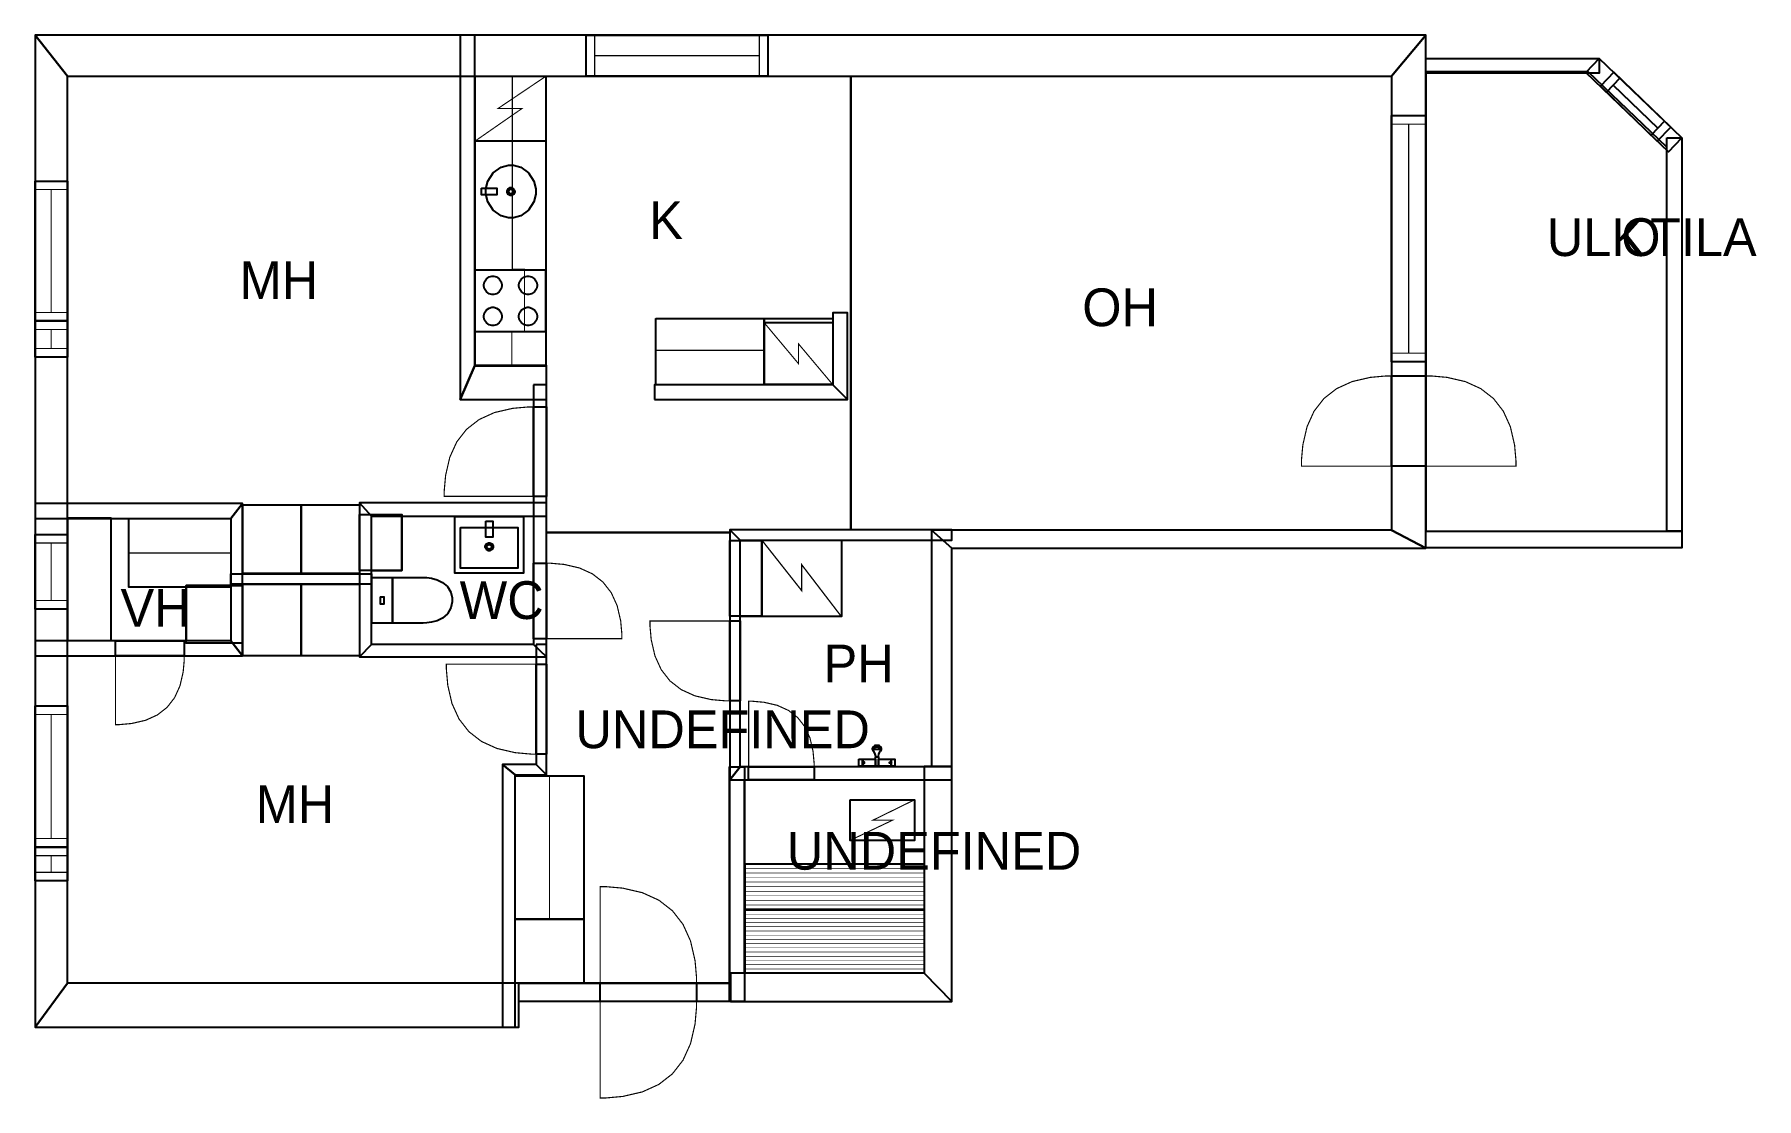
# Model space of a CAD drawing. Extents: x 4.3 to 20, y 0 to 9.7.
import ezdxf

# ---------------------------------------------------------------- set-up
doc = ezdxf.new("R2010")
doc.units = 0
doc.layers.get('0').update_dxf_attribs({"linetype": 'CONTINUOUS'})

msp = doc.modelspace()

# ---------------------------------------------------------------- linework, layer by layer
at = {"color": 0}
for points, const_width in [([(4.62625, 9.30469), (16.6853, 9.30469), (16.9978, 9.67969), (4.33106, 9.67969), (4.62625, 9.30469)], 0.00208), ([(4.62625, 1.04937), (4.62625, 9.30469), (4.33106, 9.67969), (4.33106, 0.65001), (4.62625, 1.04937)], 0.00208), ([(8.20258, 9.67969), (8.20258, 6.36128), (8.338, 6.67156), (8.338, 9.67969), (8.20258, 9.67969)], 0.00208), ([(9.34939, 9.67969), (11.006, 9.67969), (11.006, 9.30469), (9.34939, 9.30469), (9.34939, 9.67969)], 0.01042), ([(9.34939, 9.67969), (11.006, 9.67969), (11.006, 9.30469), (9.34939, 9.30469), (9.34939, 9.67969)], 0.01042), ([(16.6853, 9.30469), (16.6853, 5.17415), (16.9978, 5.00749), (16.9978, 9.67969), (16.6853, 9.30469)], 0.00208), ([(16.9978, 9.46658), (18.5774, 9.46658), (18.5774, 9.33117), (16.9978, 9.33117), (16.9978, 9.46658)], 0.00208), ([(19.3286, 8.74533), (18.5774, 9.46658), (18.4551, 9.33925), (19.2064, 8.618), (19.3286, 8.74533)], 0.00208), ([(8.33979, 6.66439), (8.67378, 6.66439), (8.67378, 6.98014), (8.78928, 6.98014), (8.78928, 7.54775), (8.67854, 7.54775), (8.67854, 9.30479), (8.33979, 9.30469), (8.338, 6.6716), (8.33979, 6.66439)], 0.01042), ([(8.33979, 9.30469), (8.33979, 6.66439), (8.98178, 6.66439), (8.98178, 9.30469), (8.33979, 9.30469)], 0.01042), ([(8.33979, 9.30474), (8.33979, 8.71511), (8.98247, 8.71511), (8.98247, 9.30474), (8.33979, 9.30474)], 0.00983), ([(16.9978, 5.16476), (19.1932, 5.16476), (19.1932, 8.6594), (18.4772, 9.34467), (16.9983, 9.34467), (16.9978, 5.16476)], 0.00208), ([(19.2275, 8.84229), (18.7089, 9.34033), (18.5867, 9.213), (19.1053, 8.71511), (19.2275, 8.84229)], 0.01042), ([(19.2275, 8.84229), (18.7089, 9.34033), (18.5867, 9.213), (19.1053, 8.71511), (19.2275, 8.84229)], 0.01042), ([(16.6853, 8.94575), (16.9978, 8.94575), (16.9978, 6.70503), (16.6853, 6.70503), (16.6853, 8.94575)], 0.01042), ([(16.6853, 8.94575), (16.9978, 8.94575), (16.9978, 6.70503), (16.6853, 6.70503), (16.6853, 8.94575)], 0.01042), ([(19.1932, 8.74533), (19.3286, 8.74533), (19.3286, 5.16476), (19.1932, 5.16476), (19.1932, 8.74533)], 0.00208), ([(8.66525, 8.49457), (8.68744, 8.49457), (8.75401, 8.47575), (8.8265, 8.42443), (8.87537, 8.34825), (8.89333, 8.27832), (8.89333, 8.25499), (8.89333, 8.23172), (8.87537, 8.16178), (8.8265, 8.08561), (8.75401, 8.03429), (8.68744, 8.0154), (8.66525, 8.0154), (8.64307, 8.0154), (8.5765, 8.03429), (8.50401, 8.08561), (8.45514, 8.16178), (8.43722, 8.23172), (8.43722, 8.25499), (8.43722, 8.27832), (8.45514, 8.34825), (8.50401, 8.42443), (8.5765, 8.47575), (8.64307, 8.49457), (8.66525, 8.49457)], 0.01042), ([(4.33106, 8.35101), (4.62625, 8.35101), (4.62625, 7.07667), (4.33106, 7.07667), (4.33106, 8.35101)], 0.01042), ([(4.33106, 8.35101), (4.62625, 8.35101), (4.62625, 7.07667), (4.33106, 7.07667), (4.33106, 8.35101)], 0.01042), ([(8.39757, 8.28624), (8.39757, 8.22374), (8.5364, 8.22374), (8.5364, 8.28624), (8.39757, 8.28624)], 0.01042), ([(8.66525, 8.29144), (8.67139, 8.29144), (8.68978, 8.28082), (8.69997, 8.26144), (8.69997, 8.25499), (8.69997, 8.24858), (8.68978, 8.22922), (8.67139, 8.21853), (8.66525, 8.21853), (8.65912, 8.21853), (8.64074, 8.22922), (8.63058, 8.24858), (8.63058, 8.25499), (8.63058, 8.26144), (8.64074, 8.28082), (8.65912, 8.29144), (8.66525, 8.29144)], 0.01042), ([(8.66525, 8.27582), (8.66872, 8.27582), (8.67925, 8.26975), (8.68511, 8.25868), (8.68511, 8.25499), (8.68511, 8.25136), (8.67925, 8.24029), (8.66872, 8.23415), (8.66525, 8.23415), (8.66174, 8.23415), (8.65126, 8.24029), (8.64546, 8.25136), (8.64546, 8.25499), (8.64546, 8.25868), (8.65126, 8.26975), (8.66174, 8.27582), (8.66525, 8.27582)], 0.01042), ([(8.33811, 7.54286), (8.33811, 6.97711), (8.98133, 6.97711), (8.98133, 7.54286), (8.33811, 7.54286)], 0.01042), ([(8.50043, 7.4846), (8.50851, 7.4846), (8.53282, 7.47808), (8.55935, 7.46018), (8.57721, 7.43371), (8.58376, 7.4094), (8.58376, 7.40126), (8.58376, 7.39318), (8.57721, 7.36888), (8.55935, 7.34233), (8.53282, 7.32449), (8.50851, 7.31793), (8.50043, 7.31793), (8.49229, 7.31793), (8.46799, 7.32449), (8.44151, 7.34233), (8.42361, 7.36888), (8.4171, 7.39318), (8.4171, 7.40126), (8.4171, 7.4094), (8.42361, 7.43371), (8.44151, 7.46018), (8.46799, 7.47808), (8.49229, 7.4846), (8.50043, 7.4846)], 0.01042), ([(8.82101, 7.4846), (8.8291, 7.4846), (8.8534, 7.47808), (8.87993, 7.46018), (8.89779, 7.43371), (8.90435, 7.4094), (8.90435, 7.40126), (8.90435, 7.39318), (8.89779, 7.36888), (8.87993, 7.34233), (8.8534, 7.32449), (8.8291, 7.31793), (8.82101, 7.31793), (8.81287, 7.31793), (8.78851, 7.32449), (8.76204, 7.34233), (8.74419, 7.36888), (8.73768, 7.39318), (8.73768, 7.40126), (8.73768, 7.4094), (8.74419, 7.43371), (8.76204, 7.46018), (8.78851, 7.47808), (8.81287, 7.4846), (8.82101, 7.4846)], 0.01042), ([(4.33106, 7.07667), (4.62625, 7.07667), (4.62625, 6.7475), (4.33106, 6.7475), (4.33106, 7.07667)], 0.01042), ([(4.33106, 7.07667), (4.62625, 7.07667), (4.62625, 6.7475), (4.33106, 6.7475), (4.33106, 7.07667)], 0.01042), ([(8.50043, 7.20144), (8.50851, 7.20144), (8.53282, 7.19493), (8.55935, 7.17703), (8.57721, 7.15056), (8.58376, 7.12625), (8.58376, 7.11811), (8.58376, 7.11003), (8.57721, 7.08567), (8.55935, 7.05919), (8.53282, 7.04135), (8.50851, 7.03478), (8.50043, 7.03478), (8.49229, 7.03478), (8.46799, 7.04135), (8.44151, 7.05919), (8.42361, 7.08567), (8.4171, 7.11003), (8.4171, 7.11811), (8.4171, 7.12625), (8.42361, 7.15056), (8.44151, 7.17703), (8.46799, 7.19493), (8.49229, 7.20144), (8.50043, 7.20144)], 0.01042), ([(8.82101, 7.20144), (8.8291, 7.20144), (8.8534, 7.19493), (8.87993, 7.17703), (8.89779, 7.15056), (8.90435, 7.12625), (8.90435, 7.11811), (8.90435, 7.11003), (8.89779, 7.08567), (8.87993, 7.05919), (8.8534, 7.04135), (8.8291, 7.03478), (8.82101, 7.03478), (8.81287, 7.03478), (8.78851, 7.04135), (8.76204, 7.05919), (8.74419, 7.08567), (8.73768, 7.11003), (8.73768, 7.11811), (8.73768, 7.12625), (8.74419, 7.15056), (8.76204, 7.17703), (8.78851, 7.19493), (8.81287, 7.20144), (8.82101, 7.20144)], 0.01042), ([(9.98589, 7.09793), (10.9714, 7.09793), (10.9714, 6.49669), (9.98589, 6.49669), (9.98589, 7.09793)], 0.01042), ([(10.9714, 7.09864), (11.5964, 7.09864), (11.5964, 6.49729), (10.9714, 6.49729), (10.9714, 7.09864)], 0.01042), ([(10.9714, 7.09864), (11.5964, 7.09864), (11.5964, 7.05854), (10.9714, 7.05854), (10.9714, 7.09864)], 0.01042), ([(11.7319, 6.36128), (11.7319, 7.1525), (11.5965, 7.1525), (11.5965, 6.49669), (11.7319, 6.36128)], 0.00208), ([(9.98497, 6.81), (10.9714, 6.81), (10.9714, 6.4975), (9.98497, 6.4975), (9.98497, 6.81)], 0.01042), ([(8.20258, 6.36128), (8.98904, 6.36128), (8.98904, 6.67156), (8.338, 6.67156), (8.20258, 6.36128)], 0.00208), ([(8.87169, 6.49669), (8.87169, 4.13135), (8.98904, 4.01856), (8.98904, 6.49669), (8.87169, 6.49669)], 0.00208), ([(9.97314, 6.36128), (11.7319, 6.36128), (11.5965, 6.49669), (9.97314, 6.49669), (9.97314, 6.36128)], 0.00208), ([(16.6853, 6.57644), (16.6371, 6.57644), (16.4928, 6.56364), (16.3261, 6.52518), (16.185, 6.46104), (16.0696, 6.37125), (15.9797, 6.25586), (15.9157, 6.11475), (15.8772, 5.94803), (15.8643, 5.80376), (15.8643, 5.75564), (16.6853, 5.75564), (16.6853, 6.57644)], 0.01042), ([(16.6853, 6.57644), (16.9978, 6.57644), (16.9978, 5.75553), (16.6853, 5.75553), (16.6853, 6.57644)], 0.01042), ([(16.6853, 6.57644), (16.9978, 6.57644), (16.9978, 5.75553), (16.6853, 5.75553), (16.6853, 6.57644)], 0.01042), ([(16.9978, 6.57644), (17.0458, 6.57644), (17.19, 6.56364), (17.3568, 6.52518), (17.4979, 6.46104), (17.6133, 6.37125), (17.7031, 6.25586), (17.7672, 6.11475), (17.8057, 5.94803), (17.8185, 5.80376), (17.8185, 5.75564), (16.9978, 5.75564), (16.9978, 6.57644)], 0.01042), ([(8.87169, 6.29428), (8.82394, 6.29428), (8.68088, 6.28157), (8.51551, 6.24343), (8.3756, 6.17979), (8.26113, 6.09076), (8.17204, 5.97629), (8.10846, 5.83637), (8.07032, 5.67101), (8.05761, 5.52794), (8.05761, 5.48019), (8.87169, 5.48019), (8.87169, 6.29428)], 0.01042), ([(8.87169, 6.29428), (8.98904, 6.29428), (8.98904, 5.48019), (8.87169, 5.48019), (8.87169, 6.29428)], 0.01042), ([(8.87169, 6.29428), (8.98904, 6.29428), (8.98904, 5.48019), (8.87169, 5.48019), (8.87169, 6.29428)], 0.01042), ([(4.33106, 5.28), (6.11524, 5.28), (6.21957, 5.41542), (4.33106, 5.41542), (4.33106, 5.28)], 0.00208), ([(6.11524, 5.28), (6.11524, 4.16439), (6.21957, 4.02897), (6.21957, 5.41542), (6.11524, 5.28)], 0.00208), ([(6.22396, 5.40246), (6.7551, 5.40246), (6.7551, 4.77746), (6.22396, 4.77746), (6.22396, 5.40246)], 0.01042), ([(6.7551, 5.40246), (7.28624, 5.40246), (7.28624, 4.77746), (6.7551, 4.77746), (6.7551, 5.40246)], 0.01042), ([(7.39447, 5.29992), (8.98904, 5.29992), (8.98904, 5.4221), (7.28624, 5.4221), (7.39447, 5.29992)], 0.00208), ([(7.39447, 4.13135), (7.39447, 5.29992), (7.28624, 5.4221), (7.28624, 4.01856), (7.39447, 4.13135)], 0.00208), ([(4.62885, 5.28526), (4.62885, 4.16444), (5.023, 4.16444), (5.023, 5.28526), (4.62885, 5.28526)], 0.01042), ([(5.18474, 5.2774), (6.11518, 5.2774), (6.11518, 4.6524), (5.18474, 4.6524), (5.18474, 5.2774)], 0.01042), ([(7.28624, 5.31565), (7.67085, 5.31565), (7.67085, 4.80447), (7.28624, 4.80447), (7.28624, 5.31565)], 0.00208), ([(8.15528, 5.29844), (8.78028, 5.29844), (8.78028, 4.78168), (8.15528, 4.78168), (8.15528, 5.29844)], 0.01042), ([(8.20736, 5.19738), (8.72819, 5.19738), (8.72819, 4.82731), (8.20736, 4.82731), (8.20736, 5.19738)], 0.01042), ([(8.43653, 5.25543), (8.49903, 5.25543), (8.49903, 5.1096), (8.43653, 5.1096), (8.43653, 5.25543)], 0.01042), ([(12.6819, 5.17518), (10.6585, 5.17518), (10.7523, 5.08143), (12.6819, 5.08143), (12.6819, 5.17518)], 0.00208), ([(10.6585, 5.17518), (10.6585, 2.9005), (10.7523, 3.01958), (10.7523, 5.08143), (10.6585, 5.17518)], 0.00208), ([(12.4966, 5.17415), (12.4966, 3.02165), (12.6819, 3.02165), (12.6819, 5.00749), (12.4966, 5.17415)], 0.00208), ([(4.33106, 5.13336), (4.62625, 5.13336), (4.62625, 4.45367), (4.33106, 4.45367), (4.33106, 5.13336)], 0.01042), ([(4.33106, 5.13336), (4.62625, 5.13336), (4.62625, 4.45367), (4.33106, 4.45367), (4.33106, 5.13336)], 0.01042), ([(8.50424, 5.02111), (8.50424, 5.01471), (8.49354, 4.99533), (8.47418, 4.98465), (8.46778, 4.98465), (8.46132, 4.98465), (8.44194, 4.99533), (8.43132, 5.01471), (8.43132, 5.02111), (8.43132, 5.02756), (8.44194, 5.04693), (8.46132, 5.05757), (8.46778, 5.05757), (8.47418, 5.05757), (8.49354, 5.04693), (8.50424, 5.02756), (8.50424, 5.02111)], 0.00833), ([(8.48861, 5.02111), (8.48861, 5.01747), (8.48247, 5.0064), (8.4714, 5.00028), (8.46778, 5.00028), (8.46408, 5.00028), (8.45301, 5.0064), (8.44694, 5.01747), (8.44694, 5.02111), (8.44694, 5.02479), (8.45301, 5.03586), (8.46408, 5.04194), (8.46778, 5.04194), (8.4714, 5.04194), (8.48247, 5.03586), (8.48861, 5.02479), (8.48861, 5.02111)], 0.00833), ([(10.6585, 5.07981), (10.9508, 5.07981), (10.9508, 4.39031), (10.6585, 4.39031), (10.6585, 5.07981)], 0.00208), ([(10.9508, 5.08149), (11.6744, 5.08149), (11.6744, 4.38829), (10.9508, 4.38829), (10.9508, 5.08149)], 0.01206), ([(16.6853, 5.17415), (12.4966, 5.17415), (12.6819, 5.00749), (16.9978, 5.00749), (16.6853, 5.17415)], 0.00208), ([(16.9978, 5.16476), (19.3286, 5.16476), (19.3286, 5.01281), (16.9978, 5.01281), (16.9978, 5.16476)], 0.00208), ([(8.87169, 4.87147), (8.98904, 4.87147), (8.98904, 4.18479), (8.87169, 4.18479), (8.87169, 4.87147)], 0.01042), ([(8.87169, 4.87147), (8.98904, 4.87147), (8.98904, 4.18479), (8.87169, 4.18479), (8.87169, 4.87147)], 0.01042), ([(8.98904, 4.87147), (9.02924, 4.87147), (9.14996, 4.86079), (9.28944, 4.82856), (9.40744, 4.77496), (9.50401, 4.69982), (9.57915, 4.60325), (9.63276, 4.48525), (9.66499, 4.34576), (9.67572, 4.22504), (9.67572, 4.18479), (8.98904, 4.18479), (8.98904, 4.87147)], 0.01042), ([(6.11524, 4.77582), (7.39447, 4.77582), (7.39447, 4.68207), (6.11524, 4.68207), (6.11524, 4.77582)], 0.00208), ([(7.39974, 4.74192), (7.39974, 4.32536), (7.58703, 4.32536), (7.58703, 4.74192), (7.39974, 4.74192)], 0.01042), ([(7.85531, 4.74192), (7.85531, 4.74192), (7.86703, 4.74203), (7.898, 4.7404), (7.94185, 4.73426), (7.99208, 4.72086), (8.04232, 4.69732), (8.08615, 4.66086), (8.11714, 4.60867), (8.1289, 4.55561), (8.1289, 4.53792), (8.1289, 4.51964), (8.11714, 4.46479), (8.08615, 4.41075), (8.04232, 4.37294), (7.99208, 4.34847), (7.94185, 4.33447), (7.898, 4.32807), (7.86703, 4.32633), (7.85531, 4.32639), (7.85531, 4.32639), (7.58703, 4.32536), (7.58703, 4.74192), (7.85531, 4.74192)], 0.01042), ([(5.70665, 4.66917), (6.21957, 4.66917), (6.21957, 4.14378), (5.70665, 4.14378), (5.70665, 4.66917)], 0.00208), ([(6.22396, 4.68207), (6.7551, 4.68207), (6.7551, 4.03022), (6.22396, 4.03022), (6.22396, 4.68207)], 0.01042), ([(6.7551, 4.68207), (7.28624, 4.68207), (7.28624, 4.03022), (6.7551, 4.03022), (6.7551, 4.68207)], 0.01042), ([(7.4776, 4.56679), (7.4776, 4.50054), (7.50917, 4.50054), (7.50917, 4.56679), (7.4776, 4.56679)], 0.01042), ([(10.6585, 3.61925), (10.6159, 3.61925), (10.4881, 3.63064), (10.3404, 3.66471), (10.2154, 3.72151), (10.1132, 3.80106), (10.0337, 3.90332), (9.97689, 4.02826), (9.94282, 4.176), (9.93147, 4.30376), (9.93147, 4.34636), (10.6585, 4.34636), (10.6585, 3.61925)], 0.01042), ([(10.6585, 4.34636), (10.7523, 4.34636), (10.7523, 3.61925), (10.6585, 3.61925), (10.6585, 4.34636)], 0.01042), ([(10.6585, 4.34636), (10.7523, 4.34636), (10.7523, 3.61925), (10.6585, 3.61925), (10.6585, 4.34636)], 0.01042), ([(6.11524, 4.16439), (4.33106, 4.16439), (4.33106, 4.02897), (6.21957, 4.02897), (6.11524, 4.16439)], 0.00208), ([(5.06407, 4.16439), (5.69021, 4.16439), (5.69021, 4.02897), (5.06407, 4.02897), (5.06407, 4.16439)], 0.01042), ([(5.06407, 4.16439), (5.69021, 4.16439), (5.69021, 4.02897), (5.06407, 4.02897), (5.06407, 4.16439)], 0.01042), ([(8.87169, 4.13135), (7.39447, 4.13135), (7.28624, 4.01856), (8.98904, 4.01856), (8.87169, 4.13135)], 0.00208), ([(8.8954, 4.13135), (8.8954, 3.03863), (8.98915, 2.94488), (8.98915, 4.13135), (8.8954, 4.13135)], 0.00208), ([(5.69021, 4.02897), (5.69021, 3.99229), (5.68039, 3.88226), (5.65104, 3.75504), (5.60215, 3.64746), (5.53364, 3.5594), (5.44558, 3.49089), (5.338, 3.442), (5.21078, 3.41265), (5.10075, 3.40283), (5.06407, 3.40283), (5.06407, 4.02897), (5.69021, 4.02897)], 0.01042), ([(8.8954, 3.1345), (8.84744, 3.1345), (8.70367, 3.14729), (8.53749, 3.18565), (8.39692, 3.24957), (8.2819, 3.33903), (8.19243, 3.45404), (8.12853, 3.59462), (8.09017, 3.76079), (8.07742, 3.90457), (8.07742, 3.95247), (8.8954, 3.95247), (8.8954, 3.1345)], 0.01042), ([(8.8954, 3.95247), (8.98915, 3.95247), (8.98915, 3.1345), (8.8954, 3.1345), (8.8954, 3.95247)], 0.01042), ([(8.8954, 3.95247), (8.98915, 3.95247), (8.98915, 3.1345), (8.8954, 3.1345), (8.8954, 3.95247)], 0.01042), ([(11.4262, 3.01958), (11.4262, 3.05453), (11.4168, 3.15929), (11.3889, 3.28028), (11.3423, 3.38271), (11.2772, 3.46647), (11.1934, 3.53162), (11.091, 3.57818), (10.9699, 3.60612), (10.8652, 3.6154), (10.8303, 3.6154), (10.8303, 3.01958), (11.4262, 3.01958)], 0.01042), ([(4.33106, 3.57226), (4.62625, 3.57226), (4.62625, 2.28728), (4.33106, 2.28728), (4.33106, 3.57226)], 0.01042), ([(4.33106, 3.57226), (4.62625, 3.57226), (4.62625, 2.28728), (4.33106, 2.28728), (4.33106, 3.57226)], 0.01042), ([(8.8954, 3.03863), (8.58718, 3.03863), (8.70383, 2.94488), (8.98915, 2.94488), (8.8954, 3.03863)], 0.00208), ([(8.58718, 3.03863), (8.58718, 0.65001), (8.70383, 0.65001), (8.70383, 2.94488), (8.58718, 3.03863)], 0.00208), ([(10.6569, 3.01958), (10.7935, 3.01958), (10.7935, 0.8827), (10.6569, 0.8827), (10.6569, 3.01958)], 0.00208), ([(10.6585, 2.9005), (12.6819, 2.9005), (12.6819, 3.01958), (10.7523, 3.01958), (10.6585, 2.9005)], 0.00208), ([(10.8303, 3.01958), (11.4262, 3.01958), (11.4262, 2.9005), (10.8303, 2.9005), (10.8303, 3.01958)], 0.01042), ([(10.8303, 3.01958), (11.4262, 3.01958), (11.4262, 2.9005), (10.8303, 2.9005), (10.8303, 3.01958)], 0.01042), ([(11.8336, 3.08838), (11.869, 3.08838), (11.869, 3.02485), (11.8336, 3.02485), (11.8336, 3.08838)], 0.01042), ([(11.869, 3.05713), (11.8722, 3.05593), (11.8818, 3.05208), (11.8846, 3.05089), (11.8846, 3.05089), (11.8846, 3.05236), (11.8846, 3.05664), (11.8846, 3.06093), (11.8846, 3.06233), (11.8846, 3.06233), (11.8822, 3.06168), (11.8722, 3.05832), (11.869, 3.05713)], 0.01042), ([(11.8679, 3.08838), (11.9846, 3.08838), (11.9846, 3.02485), (11.8679, 3.02485), (11.8679, 3.08838)], 0.01042), ([(12.0127, 3.02485), (11.9846, 3.02485), (11.9846, 3.10818), (11.9916, 3.10818), (12.0074, 3.10818), (12.0127, 3.10818), (12.0127, 3.08735), (12.0127, 3.04047), (12.0127, 3.02485)], 0.01042), ([(12.0127, 3.08838), (12.1294, 3.08838), (12.1294, 3.02485), (12.0127, 3.02485), (12.0127, 3.08838)], 0.01042), ([(12.1294, 3.05713), (12.1261, 3.05593), (12.1165, 3.05208), (12.1138, 3.05089), (12.1138, 3.05089), (12.1138, 3.05236), (12.1138, 3.05664), (12.1138, 3.06093), (12.1138, 3.06233), (12.1138, 3.06233), (12.1161, 3.06168), (12.1261, 3.05832), (12.1294, 3.05713)], 0.01042), ([(12.1294, 3.08838), (12.1627, 3.08838), (12.1627, 3.02485), (12.1294, 3.02485), (12.1294, 3.08838)], 0.01042), ([(12.4298, 3.02165), (12.4298, 1.13927), (12.6819, 0.8827), (12.6819, 3.02165), (12.4298, 3.02165)], 0.00208), ([(8.70389, 2.93679), (8.70389, 1.63086), (9.32889, 1.63086), (9.32889, 2.93679), (8.70389, 2.93679)], 0.01042), ([(11.755, 2.71843), (12.3412, 2.71843), (12.3412, 2.34901), (11.755, 2.34901), (11.755, 2.71843)], 0.00977), ([(4.33106, 2.28728), (4.62625, 2.28728), (4.62625, 1.97939), (4.33106, 1.97939), (4.33106, 2.28728)], 0.01042), ([(4.33106, 2.28728), (4.62625, 2.28728), (4.62625, 1.97939), (4.33106, 1.97939), (4.33106, 2.28728)], 0.01042), ([(10.7994, 2.13569), (12.4298, 2.13569), (12.4298, 1.71903), (10.7994, 1.71903), (10.7994, 2.13569)], 0.01042), ([(10.3557, 1.04937), (10.3557, 1.10086), (10.342, 1.25532), (10.3008, 1.43375), (10.2322, 1.58475), (10.1361, 1.70828), (10.0125, 1.80442), (9.86154, 1.87304), (9.68311, 1.91422), (9.52865, 1.9279), (9.47721, 1.9279), (9.47721, 1.04937), (10.3557, 1.04937)], 0.01042), ([(8.70389, 1.63086), (8.70389, 1.04943), (9.32889, 1.04943), (9.32889, 1.63086), (8.70389, 1.63086)], 0.01042), ([(10.7992, 1.71593), (12.4298, 1.71593), (12.4298, 1.14052), (10.7992, 1.14052), (10.7992, 1.71593)], 0.01042), ([(12.4298, 1.13927), (10.6647, 1.13927), (10.6647, 0.8827), (12.6819, 0.8827), (12.4298, 1.13927)], 0.00208), ([(8.7379, 1.04937), (4.62625, 1.04937), (4.33106, 0.65001), (8.7379, 0.65001), (8.7379, 1.04937)], 0.00208), ([(8.7379, 1.04937), (10.6647, 1.04937), (10.6647, 0.8827), (8.7379, 0.8827), (8.7379, 1.04937)], 0.00208), ([(9.47721, 1.04937), (10.3557, 1.04937), (10.3557, 0.8827), (9.47721, 0.8827), (9.47721, 1.04937)], 0.01042), ([(9.47721, 1.04937), (10.3557, 1.04937), (10.3557, 0.8827), (9.47721, 0.8827), (9.47721, 1.04937)], 0.01042), ([(10.3557, 0.8827), (10.3557, 0.83127), (10.342, 0.67681), (10.3008, 0.49837), (10.2322, 0.34738), (10.1361, 0.22385), (10.0125, 0.12777), (9.86154, 0.05914), (9.68311, 0.01796), (9.52865, 0.00418), (9.47721, 0.00418), (9.47721, 0.8827), (10.3557, 0.8827)], 0.01042)]:
    msp.add_lwpolyline(points, close=True, dxfattribs=dict(at, const_width=const_width))
for points in [[(4.62625, 9.30469), (16.6853, 9.30469), (16.9978, 9.67969), (4.33106, 9.67969), (4.62625, 9.30469)], [(4.62625, 1.04937), (4.62625, 9.30469), (4.33106, 9.67969), (4.33106, 0.65001), (4.62625, 1.04937)], [(8.20258, 9.67969), (8.20258, 6.36128), (8.338, 6.67156), (8.338, 9.67969), (8.20258, 9.67969)], [(16.6853, 9.30469), (16.6853, 5.17415), (16.9978, 5.00749), (16.9978, 9.67969), (16.6853, 9.30469)], [(19.3286, 8.74533), (18.5774, 9.46658), (18.4551, 9.33925), (19.2064, 8.618), (19.3286, 8.74533)], [(11.7319, 6.36128), (11.7319, 7.1525), (11.5965, 7.1525), (11.5965, 6.49669), (11.7319, 6.36128)], [(8.20258, 6.36128), (8.98904, 6.36128), (8.98904, 6.67156), (8.338, 6.67156), (8.20258, 6.36128)], [(8.87169, 6.49669), (8.87169, 4.13135), (8.98904, 4.01856), (8.98904, 6.49669), (8.87169, 6.49669)], [(9.97314, 6.36128), (11.7319, 6.36128), (11.5965, 6.49669), (9.97314, 6.49669), (9.97314, 6.36128)], [(4.33106, 5.28), (6.11524, 5.28), (6.21957, 5.41542), (4.33106, 5.41542), (4.33106, 5.28)], [(6.11524, 5.28), (6.11524, 4.16439), (6.21957, 4.02897), (6.21957, 5.41542), (6.11524, 5.28)], [(7.39447, 4.13135), (7.39447, 5.29992), (7.28624, 5.4221), (7.28624, 4.01856), (7.39447, 4.13135)], [(7.39447, 5.29992), (8.98904, 5.29992), (8.98904, 5.4221), (7.28624, 5.4221), (7.39447, 5.29992)], [(7.28624, 5.31565), (7.67085, 5.31565), (7.67085, 4.80447), (7.28624, 4.80447), (7.28624, 5.31565)], [(12.6819, 5.17518), (10.6585, 5.17518), (10.7523, 5.08143), (12.6819, 5.08143), (12.6819, 5.17518)], [(10.6585, 5.17518), (10.6585, 2.9005), (10.7523, 3.01958), (10.7523, 5.08143), (10.6585, 5.17518)], [(10.6585, 5.07981), (10.9508, 5.07981), (10.9508, 4.39031), (10.6585, 4.39031), (10.6585, 5.07981)], [(16.6853, 5.17415), (12.4966, 5.17415), (12.6819, 5.00749), (16.9978, 5.00749), (16.6853, 5.17415)], [(12.4966, 5.17415), (12.4966, 3.02165), (12.6819, 3.02165), (12.6819, 5.00749), (12.4966, 5.17415)], [(16.9978, 5.16476), (19.3286, 5.16476), (19.3286, 5.01281), (16.9978, 5.01281), (16.9978, 5.16476)], [(6.11524, 4.77582), (7.39447, 4.77582), (7.39447, 4.68207), (6.11524, 4.68207), (6.11524, 4.77582)], [(5.70665, 4.66917), (6.21957, 4.66917), (6.21957, 4.14378), (5.70665, 4.14378), (5.70665, 4.66917)], [(6.11524, 4.16439), (4.33106, 4.16439), (4.33106, 4.02897), (6.21957, 4.02897), (6.11524, 4.16439)], [(8.87169, 4.13135), (7.39447, 4.13135), (7.28624, 4.01856), (8.98904, 4.01856), (8.87169, 4.13135)], [(8.8954, 4.13135), (8.8954, 3.03863), (8.98915, 2.94488), (8.98915, 4.13135), (8.8954, 4.13135)], [(8.8954, 3.03863), (8.58718, 3.03863), (8.70383, 2.94488), (8.98915, 2.94488), (8.8954, 3.03863)], [(8.58718, 3.03863), (8.58718, 0.65001), (8.70383, 0.65001), (8.70383, 2.94488), (8.58718, 3.03863)], [(10.6569, 3.01958), (10.7935, 3.01958), (10.7935, 0.8827), (10.6569, 0.8827), (10.6569, 3.01958)], [(10.6585, 2.9005), (12.6819, 2.9005), (12.6819, 3.01958), (10.7523, 3.01958), (10.6585, 2.9005)], [(12.4298, 3.02165), (12.4298, 1.13927), (12.6819, 0.8827), (12.6819, 3.02165), (12.4298, 3.02165)], [(12.4298, 1.13927), (10.6647, 1.13927), (10.6647, 0.8827), (12.6819, 0.8827), (12.4298, 1.13927)], [(8.7379, 1.04937), (4.62625, 1.04937), (4.33106, 0.65001), (8.7379, 0.65001), (8.7379, 1.04937)], [(8.7379, 1.04937), (10.6647, 1.04937), (10.6647, 0.8827), (8.7379, 0.8827), (8.7379, 1.04937)]]:
    msp.add_lwpolyline(points, close=True, dxfattribs=at)
at = {"color": 7}
for points in [[(9.34939, 9.67969), (11.006, 9.67969), (11.006, 9.30469), (9.34939, 9.30469), (9.34939, 9.67969)], [(9.34939, 9.67969), (11.006, 9.67969), (11.006, 9.30469), (9.34939, 9.30469), (9.34939, 9.67969)], [(16.9978, 9.46658), (18.5774, 9.46658), (18.5774, 9.33117), (16.9978, 9.33117), (16.9978, 9.46658)], [(8.20258, 6.36128), (8.87169, 6.36128), (8.87169, 5.4221), (7.28624, 5.4221), (7.28624, 4.77582), (6.21957, 4.77582), (6.21957, 5.41542), (4.62625, 5.41542), (4.62625, 9.30469), (8.20258, 9.30469), (8.20258, 6.36128)], [(11.7623, 5.17518), (10.6585, 5.17518), (10.6585, 5.15261), (8.98904, 5.15261), (8.98904, 6.67156), (8.338, 6.67156), (8.338, 9.30469), (11.7623, 9.30469), (11.7623, 5.17518)], [(8.33979, 9.30474), (8.98247, 9.30474), (8.98247, 8.71511), (8.33979, 8.71511), (8.33979, 9.30474)], [(8.33979, 9.30469), (8.98178, 9.30469), (8.98178, 6.66439), (8.33979, 6.66439), (8.33979, 9.30469)], [(16.6853, 5.17415), (12.6819, 5.17415), (12.6819, 5.17518), (11.7623, 5.17518), (11.7623, 9.30469), (16.6853, 9.30469), (16.6853, 5.17415)], [(16.9978, 5.16476), (19.1932, 5.16476), (19.1932, 8.6594), (18.4772, 9.34467), (16.9983, 9.34467), (16.9978, 5.16476)], [(19.2275, 8.84229), (18.7089, 9.34033), (18.5867, 9.213), (19.1053, 8.71511), (19.2275, 8.84229)], [(19.2275, 8.84229), (18.7089, 9.34033), (18.5867, 9.213), (19.1053, 8.71511), (19.2275, 8.84229)], [(18.7651, 9.28618), (18.6431, 9.15896)], [(19.11, 8.83285), (18.7042, 9.2226)], [(16.6853, 8.94575), (16.9978, 8.94575), (16.9978, 6.70503), (16.6853, 6.70503), (16.6853, 8.94575)], [(16.6853, 8.94575), (16.9978, 8.94575), (16.9978, 6.70503), (16.6853, 6.70503), (16.6853, 8.94575)], [(19.1711, 8.89643), (19.0489, 8.76921)], [(19.1932, 8.74533), (19.3286, 8.74533), (19.3286, 5.16476), (19.1932, 5.16476), (19.1932, 8.74533)], [(8.66525, 8.49457), (8.68744, 8.49457), (8.75401, 8.47575), (8.8265, 8.42443), (8.87537, 8.34825), (8.89333, 8.27832), (8.89333, 8.25499), (8.89333, 8.23172), (8.87537, 8.16178), (8.8265, 8.08561), (8.75401, 8.03429), (8.68744, 8.0154), (8.66525, 8.0154), (8.64307, 8.0154), (8.5765, 8.03429), (8.50401, 8.08561), (8.45514, 8.16178), (8.43722, 8.23172), (8.43722, 8.25499), (8.43722, 8.27832), (8.45514, 8.34825), (8.50401, 8.42443), (8.5765, 8.47575), (8.64307, 8.49457), (8.66525, 8.49457)], [(4.33106, 8.35101), (4.62625, 8.35101), (4.62625, 7.07667), (4.33106, 7.07667), (4.33106, 8.35101)], [(4.33106, 8.35101), (4.62625, 8.35101), (4.62625, 7.07667), (4.33106, 7.07667), (4.33106, 8.35101)], [(8.39757, 8.28624), (8.5364, 8.28624), (8.5364, 8.22374), (8.39757, 8.22374), (8.39757, 8.28624)], [(8.66525, 8.29144), (8.67139, 8.29144), (8.68978, 8.28082), (8.69997, 8.26144), (8.69997, 8.25499), (8.69997, 8.24858), (8.68978, 8.22922), (8.67139, 8.21853), (8.66525, 8.21853), (8.65912, 8.21853), (8.64074, 8.22922), (8.63058, 8.24858), (8.63058, 8.25499), (8.63058, 8.26144), (8.64074, 8.28082), (8.65912, 8.29144), (8.66525, 8.29144)], [(8.66525, 8.27582), (8.66872, 8.27582), (8.67925, 8.26975), (8.68511, 8.25868), (8.68511, 8.25499), (8.68511, 8.25136), (8.67925, 8.24029), (8.66872, 8.23415), (8.66525, 8.23415), (8.66174, 8.23415), (8.65126, 8.24029), (8.64546, 8.25136), (8.64546, 8.25499), (8.64546, 8.25868), (8.65126, 8.26975), (8.66174, 8.27582), (8.66525, 8.27582)], [(8.33811, 7.54286), (8.98133, 7.54286), (8.98133, 6.97711), (8.33811, 6.97711), (8.33811, 7.54286)], [(8.50043, 7.4846), (8.50851, 7.4846), (8.53282, 7.47808), (8.55935, 7.46018), (8.57721, 7.43371), (8.58376, 7.4094), (8.58376, 7.40126), (8.58376, 7.39318), (8.57721, 7.36888), (8.55935, 7.34233), (8.53282, 7.32449), (8.50851, 7.31793), (8.50043, 7.31793), (8.49229, 7.31793), (8.46799, 7.32449), (8.44151, 7.34233), (8.42361, 7.36888), (8.4171, 7.39318), (8.4171, 7.40126), (8.4171, 7.4094), (8.42361, 7.43371), (8.44151, 7.46018), (8.46799, 7.47808), (8.49229, 7.4846), (8.50043, 7.4846)], [(8.82101, 7.4846), (8.8291, 7.4846), (8.8534, 7.47808), (8.87993, 7.46018), (8.89779, 7.43371), (8.90435, 7.4094), (8.90435, 7.40126), (8.90435, 7.39318), (8.89779, 7.36888), (8.87993, 7.34233), (8.8534, 7.32449), (8.8291, 7.31793), (8.82101, 7.31793), (8.81287, 7.31793), (8.78851, 7.32449), (8.76204, 7.34233), (8.74419, 7.36888), (8.73768, 7.39318), (8.73768, 7.40126), (8.73768, 7.4094), (8.74419, 7.43371), (8.76204, 7.46018), (8.78851, 7.47808), (8.81287, 7.4846), (8.82101, 7.4846)], [(4.33106, 7.07667), (4.62625, 7.07667), (4.62625, 6.7475), (4.33106, 6.7475), (4.33106, 7.07667)], [(4.33106, 7.07667), (4.62625, 7.07667), (4.62625, 6.7475), (4.33106, 6.7475), (4.33106, 7.07667)], [(8.50043, 7.20144), (8.50851, 7.20144), (8.53282, 7.19493), (8.55935, 7.17703), (8.57721, 7.15056), (8.58376, 7.12625), (8.58376, 7.11811), (8.58376, 7.11003), (8.57721, 7.08567), (8.55935, 7.05919), (8.53282, 7.04135), (8.50851, 7.03478), (8.50043, 7.03478), (8.49229, 7.03478), (8.46799, 7.04135), (8.44151, 7.05919), (8.42361, 7.08567), (8.4171, 7.11003), (8.4171, 7.11811), (8.4171, 7.12625), (8.42361, 7.15056), (8.44151, 7.17703), (8.46799, 7.19493), (8.49229, 7.20144), (8.50043, 7.20144)], [(8.82101, 7.20144), (8.8291, 7.20144), (8.8534, 7.19493), (8.87993, 7.17703), (8.89779, 7.15056), (8.90435, 7.12625), (8.90435, 7.11811), (8.90435, 7.11003), (8.89779, 7.08567), (8.87993, 7.05919), (8.8534, 7.04135), (8.8291, 7.03478), (8.82101, 7.03478), (8.81287, 7.03478), (8.78851, 7.04135), (8.76204, 7.05919), (8.74419, 7.08567), (8.73768, 7.11003), (8.73768, 7.11811), (8.73768, 7.12625), (8.74419, 7.15056), (8.76204, 7.17703), (8.78851, 7.19493), (8.81287, 7.20144), (8.82101, 7.20144)], [(9.98589, 7.09793), (10.9714, 7.09793), (10.9714, 6.49669), (9.98589, 6.49669), (9.98589, 7.09793)], [(10.9714, 7.09864), (11.5964, 7.09864), (11.5964, 6.49729), (10.9714, 6.49729), (10.9714, 7.09864)], [(10.9714, 7.09864), (11.5964, 7.09864), (11.5964, 7.05854), (10.9714, 7.05854), (10.9714, 7.09864)], [(16.6853, 6.57644), (16.9978, 6.57644), (16.9978, 5.75553), (16.6853, 5.75553), (16.6853, 6.57644)], [(16.6853, 6.57644), (16.9978, 6.57644), (16.9978, 5.75553), (16.6853, 5.75553), (16.6853, 6.57644)], [(8.87169, 6.29428), (8.98904, 6.29428), (8.98904, 5.48019), (8.87169, 5.48019), (8.87169, 6.29428)], [(8.87169, 6.29428), (8.98904, 6.29428), (8.98904, 5.48019), (8.87169, 5.48019), (8.87169, 6.29428)], [(6.22396, 5.40246), (6.7551, 5.40246), (6.7551, 4.77746), (6.22396, 4.77746), (6.22396, 5.40246)], [(6.7551, 5.40246), (7.28624, 5.40246), (7.28624, 4.77746), (6.7551, 4.77746), (6.7551, 5.40246)], [(6.11524, 4.66917), (5.70665, 4.66917), (5.70665, 4.16439), (4.62625, 4.16439), (4.62625, 5.28), (6.11524, 5.28), (6.11524, 4.66917)], [(4.62885, 5.28526), (5.023, 5.28526), (5.023, 4.16444), (4.62885, 4.16444), (4.62885, 5.28526)], [(5.18474, 5.2774), (6.11518, 5.2774), (6.11518, 4.6524), (5.18474, 4.6524), (5.18474, 5.2774)], [(8.87169, 4.13135), (7.39447, 4.13135), (7.39447, 4.80447), (7.67085, 4.80447), (7.67085, 5.29992), (8.87169, 5.29992), (8.87169, 4.13135)], [(8.15528, 5.29844), (8.78028, 5.29844), (8.78028, 4.78168), (8.15528, 4.78168), (8.15528, 5.29844)], [(8.20736, 5.19738), (8.72819, 5.19738), (8.72819, 4.82731), (8.20736, 4.82731), (8.20736, 5.19738)], [(8.43653, 5.25543), (8.49903, 5.25543), (8.49903, 5.1096), (8.43653, 5.1096), (8.43653, 5.25543)], [(4.33106, 5.13336), (4.62625, 5.13336), (4.62625, 4.45367), (4.33106, 4.45367), (4.33106, 5.13336)], [(4.33106, 5.13336), (4.62625, 5.13336), (4.62625, 4.45367), (4.33106, 4.45367), (4.33106, 5.13336)], [(8.50424, 5.02111), (8.50424, 5.01471), (8.49354, 4.99533), (8.47418, 4.98465), (8.46778, 4.98465), (8.46132, 4.98465), (8.44194, 4.99533), (8.43132, 5.01471), (8.43132, 5.02111), (8.43132, 5.02756), (8.44194, 5.04693), (8.46132, 5.05757), (8.46778, 5.05757), (8.47418, 5.05757), (8.49354, 5.04693), (8.50424, 5.02756), (8.50424, 5.02111)], [(8.48861, 5.02111), (8.48861, 5.01747), (8.48247, 5.0064), (8.4714, 5.00028), (8.46778, 5.00028), (8.46408, 5.00028), (8.45301, 5.0064), (8.44694, 5.01747), (8.44694, 5.02111), (8.44694, 5.02479), (8.45301, 5.03586), (8.46408, 5.04194), (8.46778, 5.04194), (8.4714, 5.04194), (8.48247, 5.03586), (8.48861, 5.02479), (8.48861, 5.02111)], [(10.6585, 3.01958), (10.6569, 3.01958), (10.6569, 1.04937), (8.70383, 1.04937), (8.70383, 2.94488), (8.98915, 2.94488), (8.98915, 4.13135), (8.98904, 5.15261), (10.6585, 5.15261), (10.6585, 3.01958)], [(12.4966, 3.02165), (12.4298, 3.02165), (12.4298, 3.01958), (10.7523, 3.01958), (10.7523, 4.39031), (10.9508, 4.39031), (10.9508, 5.07981), (10.7523, 5.07981), (10.7523, 5.08143), (12.4966, 5.08143), (12.4966, 3.02165)], [(10.9508, 5.08149), (11.6744, 5.08149), (11.6744, 4.38829), (10.9508, 4.38829), (10.9508, 5.08149)], [(8.87169, 4.87147), (8.98904, 4.87147), (8.98904, 4.18479), (8.87169, 4.18479), (8.87169, 4.87147)], [(8.87169, 4.87147), (8.98904, 4.87147), (8.98904, 4.18479), (8.87169, 4.18479), (8.87169, 4.87147)], [(7.39974, 4.74192), (7.58703, 4.74192), (7.58703, 4.32536), (7.39974, 4.32536), (7.39974, 4.74192)], [(7.85531, 4.74192), (7.85531, 4.74192), (7.86703, 4.74203), (7.898, 4.7404), (7.94185, 4.73426), (7.99208, 4.72086), (8.04232, 4.69732), (8.08615, 4.66086), (8.11714, 4.60867), (8.1289, 4.55561), (8.1289, 4.53792), (8.1289, 4.51964), (8.11714, 4.46479), (8.08615, 4.41075), (8.04232, 4.37294), (7.99208, 4.34847), (7.94185, 4.33447), (7.898, 4.32807), (7.86703, 4.32633), (7.85531, 4.32639), (7.85531, 4.32639), (7.58703, 4.32536), (7.58703, 4.74192), (7.85531, 4.74192)], [(7.28624, 4.01856), (8.8954, 4.01856), (8.8954, 3.03863), (8.58718, 3.03863), (8.58718, 1.04937), (4.62625, 1.04937), (4.62625, 4.02897), (6.21957, 4.02897), (6.21957, 4.68207), (7.28624, 4.68207), (7.28624, 4.01856)], [(6.22396, 4.68207), (6.7551, 4.68207), (6.7551, 4.03022), (6.22396, 4.03022), (6.22396, 4.68207)], [(6.7551, 4.68207), (7.28624, 4.68207), (7.28624, 4.03022), (6.7551, 4.03022), (6.7551, 4.68207)], [(7.4776, 4.56679), (7.50917, 4.56679), (7.50917, 4.50054), (7.4776, 4.50054), (7.4776, 4.56679)], [(10.6585, 4.34636), (10.7523, 4.34636), (10.7523, 3.61925), (10.6585, 3.61925), (10.6585, 4.34636)], [(10.6585, 4.34636), (10.7523, 4.34636), (10.7523, 3.61925), (10.6585, 3.61925), (10.6585, 4.34636)], [(5.06407, 4.16439), (5.69021, 4.16439), (5.69021, 4.02897), (5.06407, 4.02897), (5.06407, 4.16439)], [(5.06407, 4.16439), (5.69021, 4.16439), (5.69021, 4.02897), (5.06407, 4.02897), (5.06407, 4.16439)], [(8.8954, 3.95247), (8.98915, 3.95247), (8.98915, 3.1345), (8.8954, 3.1345), (8.8954, 3.95247)], [(8.8954, 3.95247), (8.98915, 3.95247), (8.98915, 3.1345), (8.8954, 3.1345), (8.8954, 3.95247)], [(4.33106, 3.57226), (4.62625, 3.57226), (4.62625, 2.28728), (4.33106, 2.28728), (4.33106, 3.57226)], [(4.33106, 3.57226), (4.62625, 3.57226), (4.62625, 2.28728), (4.33106, 2.28728), (4.33106, 3.57226)], [(12.0127, 3.10818), (12.0127, 3.11453), (12.0163, 3.13346), (12.0263, 3.15588), (12.0294, 3.16026), (12.0304, 3.16183), (12.0406, 3.17643), (12.0408, 3.17796), (12.0413, 3.18083), (12.0372, 3.19738), (12.0205, 3.21024), (12.0148, 3.21126), (12.0135, 3.21153), (12.002, 3.21235), (11.9982, 3.21235), (11.9992, 3.21235), (11.995, 3.21235), (11.9838, 3.21153), (11.9825, 3.21126), (11.9768, 3.21024), (11.9601, 3.19738), (11.9559, 3.18083), (11.9565, 3.17796), (11.9567, 3.17643), (11.9668, 3.16183), (11.9679, 3.16026), (11.971, 3.15588), (11.9809, 3.13346), (11.9846, 3.11453), (11.9846, 3.10818)], [(12.0408, 3.17899), (12.0406, 3.17953), (12.0287, 3.18972), (12.0049, 3.19879), (11.9971, 3.19879), (11.9908, 3.19857), (11.9682, 3.18929), (11.957, 3.17953), (11.9565, 3.17899)], [(10.8303, 3.01958), (11.4262, 3.01958), (11.4262, 2.9005), (10.8303, 2.9005), (10.8303, 3.01958)], [(10.8303, 3.01958), (11.4262, 3.01958), (11.4262, 2.9005), (10.8303, 2.9005), (10.8303, 3.01958)], [(11.8336, 3.08838), (11.869, 3.08838), (11.869, 3.02485), (11.8336, 3.02485), (11.8336, 3.08838)], [(11.8679, 3.08838), (11.9846, 3.08838), (11.9846, 3.02485), (11.8679, 3.02485), (11.8679, 3.08838)], [(11.869, 3.05713), (11.8722, 3.05593), (11.8818, 3.05208), (11.8846, 3.05089), (11.8846, 3.05089), (11.8846, 3.05236), (11.8846, 3.05664), (11.8846, 3.06093), (11.8846, 3.06233), (11.8846, 3.06233), (11.8822, 3.06168), (11.8722, 3.05832), (11.869, 3.05713)], [(12.0127, 3.02485), (11.9846, 3.02485), (11.9846, 3.10818), (11.9916, 3.10818), (12.0074, 3.10818), (12.0127, 3.10818), (12.0127, 3.08735), (12.0127, 3.04047), (12.0127, 3.02485)], [(12.0127, 3.08838), (12.1294, 3.08838), (12.1294, 3.02485), (12.0127, 3.02485), (12.0127, 3.08838)], [(12.1294, 3.05713), (12.1261, 3.05593), (12.1165, 3.05208), (12.1138, 3.05089), (12.1138, 3.05089), (12.1138, 3.05236), (12.1138, 3.05664), (12.1138, 3.06093), (12.1138, 3.06233), (12.1138, 3.06233), (12.1161, 3.06168), (12.1261, 3.05832), (12.1294, 3.05713)], [(12.1294, 3.08838), (12.1627, 3.08838), (12.1627, 3.02485), (12.1294, 3.02485), (12.1294, 3.08838)], [(8.70389, 2.93679), (9.32889, 2.93679), (9.32889, 1.63086), (8.70389, 1.63086), (8.70389, 2.93679)], [(10.7935, 2.9005), (12.4298, 2.9005), (12.4298, 1.13927), (10.7935, 1.13927), (10.7935, 2.9005)], [(11.755, 2.71843), (12.3412, 2.71843), (12.3412, 2.34901), (11.755, 2.34901), (11.755, 2.71843)], [(4.33106, 2.28728), (4.62625, 2.28728), (4.62625, 1.97939), (4.33106, 1.97939), (4.33106, 2.28728)], [(4.33106, 2.28728), (4.62625, 2.28728), (4.62625, 1.97939), (4.33106, 1.97939), (4.33106, 2.28728)], [(10.7994, 2.13569), (12.4298, 2.13569), (12.4298, 1.71903), (10.7994, 1.71903), (10.7994, 2.13569)], [(8.70389, 1.63086), (9.32889, 1.63086), (9.32889, 1.04943), (8.70389, 1.04943), (8.70389, 1.63086)], [(10.7992, 1.71593), (12.4298, 1.71593), (12.4298, 1.14052), (10.7992, 1.14052), (10.7992, 1.71593)], [(9.47721, 1.04937), (10.3557, 1.04937), (10.3557, 0.8827), (9.47721, 0.8827), (9.47721, 1.04937)], [(9.47721, 1.04937), (10.3557, 1.04937), (10.3557, 0.8827), (9.47721, 0.8827), (9.47721, 1.04937)]]:
    msp.add_lwpolyline(points, close=True, dxfattribs=at)
at = {"color": 0}
for points, const_width in [([(9.42746, 9.30474), (9.42746, 9.67974)], 0.01042), ([(10.9278, 9.30474), (10.9278, 9.67974)], 0.01042), ([(9.42746, 9.49224), (10.9278, 9.49224)], 0.01042), ([(8.33979, 8.71511), (8.76606, 9.0109), (8.54758, 9.0109), (8.98247, 9.30371)], 0.00983), ([(18.7651, 9.28618), (18.6431, 9.15896)], 0.01042), ([(19.11, 8.83285), (18.7042, 9.2226)], 0.01042), ([(16.6851, 8.86762), (16.9976, 8.86762)], 0.01042), ([(16.8414, 8.86762), (16.8414, 6.78315)], 0.01042), ([(19.1711, 8.89643), (19.0489, 8.76921)], 0.01042), ([(4.62625, 8.27289), (4.33106, 8.27289)], 0.01042), ([(4.47868, 7.15483), (4.47868, 8.27289)], 0.01042), ([(4.62625, 7.15483), (4.33106, 7.15483)], 0.01042), ([(11.5964, 6.49729), (11.2839, 6.86914), (11.2839, 6.68875), (10.9714, 7.06153)], 0.01042), ([(4.62625, 6.99858), (4.33106, 6.99858)], 0.01042), ([(4.47868, 6.82563), (4.47868, 6.99858)], 0.01042), ([(4.62625, 6.82563), (4.33106, 6.82563)], 0.01042), ([(16.6851, 6.78315), (16.9976, 6.78315)], 0.01042), ([(4.62625, 5.05524), (4.33106, 5.05524)], 0.01042), ([(4.47868, 4.53179), (4.47868, 5.05524)], 0.01042), ([(10.9508, 5.08149), (11.3139, 4.62169), (11.3139, 4.85736), (11.6732, 4.38829)], 0.01206), ([(4.62625, 4.53179), (4.33106, 4.53179)], 0.01042), ([(4.62625, 3.49414), (4.33106, 3.49414)], 0.01042), ([(4.47868, 2.36546), (4.47868, 3.49414)], 0.01042), ([(12.0127, 3.10818), (12.0127, 3.11453), (12.0163, 3.13346), (12.0263, 3.15588), (12.0294, 3.16026), (12.0304, 3.16183), (12.0406, 3.17643), (12.0408, 3.17796), (12.0413, 3.18083), (12.0372, 3.19738), (12.0205, 3.21024), (12.0148, 3.21126), (12.0135, 3.21153), (12.002, 3.21235), (11.9982, 3.21235), (11.9992, 3.21235), (11.995, 3.21235), (11.9838, 3.21153), (11.9825, 3.21126), (11.9768, 3.21024), (11.9601, 3.19738), (11.9559, 3.18083), (11.9565, 3.17796), (11.9567, 3.17643), (11.9668, 3.16183), (11.9679, 3.16026), (11.971, 3.15588), (11.9809, 3.13346), (11.9846, 3.11453), (11.9846, 3.10818)], 0.01042), ([(12.0408, 3.17899), (12.0406, 3.17953), (12.0287, 3.18972), (12.0049, 3.19879), (11.9971, 3.19879), (11.9908, 3.19857), (11.9682, 3.18929), (11.957, 3.17953), (11.9565, 3.17899)], 0.01042), ([(11.755, 2.34901), (12.1428, 2.53369), (11.9641, 2.53369), (12.3412, 2.71843)], 0.00977), ([(4.62625, 2.36546), (4.33106, 2.36546)], 0.01042), ([(4.62625, 2.20921), (4.33106, 2.20921)], 0.01042), ([(4.47868, 2.05746), (4.47868, 2.20921)], 0.01042), ([(4.62625, 2.05746), (4.33106, 2.05746)], 0.01042)]:
    msp.add_lwpolyline(points, dxfattribs=dict(at, const_width=const_width))
at = {"color": 7, "const_width": 0.00208}
for points in [[(8.20258, 6.36128), (8.87169, 6.36128), (8.87169, 5.4221), (7.28624, 5.4221), (7.28624, 4.77582), (6.21957, 4.77582), (6.21957, 5.41542), (4.62625, 5.41542), (4.62625, 9.30469), (8.20258, 9.30469), (8.20258, 6.36128)], [(11.7623, 5.17518), (10.6585, 5.17518), (10.6585, 5.15261), (8.98904, 5.15261), (8.98904, 6.67156), (8.338, 6.67156), (8.338, 9.30469), (11.7623, 9.30469), (11.7623, 5.17518)], [(16.6853, 5.17415), (12.6819, 5.17415), (12.6819, 5.17518), (11.7623, 5.17518), (11.7623, 9.30469), (16.6853, 9.30469), (16.6853, 5.17415)], [(6.11524, 4.66917), (5.70665, 4.66917), (5.70665, 4.16439), (4.62625, 4.16439), (4.62625, 5.28), (6.11524, 5.28), (6.11524, 4.66917)], [(8.87169, 4.13135), (7.39447, 4.13135), (7.39447, 4.80447), (7.67085, 4.80447), (7.67085, 5.29992), (8.87169, 5.29992), (8.87169, 4.13135)], [(10.6585, 3.01958), (10.6569, 3.01958), (10.6569, 1.04937), (8.70383, 1.04937), (8.70383, 2.94488), (8.98915, 2.94488), (8.98915, 4.13135), (8.98904, 5.15261), (10.6585, 5.15261), (10.6585, 3.01958)], [(12.4966, 3.02165), (12.4298, 3.02165), (12.4298, 3.01958), (10.7523, 3.01958), (10.7523, 4.39031), (10.9508, 4.39031), (10.9508, 5.07981), (10.7523, 5.07981), (10.7523, 5.08143), (12.4966, 5.08143), (12.4966, 3.02165)], [(7.28624, 4.01856), (8.8954, 4.01856), (8.8954, 3.03863), (8.58718, 3.03863), (8.58718, 1.04937), (4.62625, 1.04937), (4.62625, 4.02897), (6.21957, 4.02897), (6.21957, 4.68207), (7.28624, 4.68207), (7.28624, 4.01856)], [(10.7935, 2.9005), (12.4298, 2.9005), (12.4298, 1.13927), (10.7935, 1.13927), (10.7935, 2.9005)]]:
    msp.add_lwpolyline(points, close=True, dxfattribs=at)
at = {"color": 253}
for points, const_width in [([(5.18474, 4.9649), (6.11518, 4.9649)], 0.01042), ([(9.01639, 1.63086), (9.01639, 2.93685)], 0.01042), ([(12.4298, 2.09403), (10.7994, 2.09403)], 0.00521), ([(12.4298, 2.05236), (10.7994, 2.05236)], 0.00521), ([(12.4298, 2.01069), (10.7994, 2.01069)], 0.00521), ([(12.4298, 1.96903), (10.7994, 1.96903)], 0.00521), ([(12.4298, 1.92736), (10.7994, 1.92736)], 0.00521), ([(12.4298, 1.88569), (10.7994, 1.88569)], 0.00521), ([(12.4298, 1.84403), (10.7994, 1.84403)], 0.00521), ([(12.4298, 1.80236), (10.7994, 1.80236)], 0.00521), ([(12.4298, 1.76069), (10.7994, 1.76069)], 0.00521), ([(12.4298, 1.67757), (10.7992, 1.67757)], 0.00521), ([(12.4298, 1.63921), (10.7992, 1.63921)], 0.00521), ([(12.4298, 1.60086), (10.7992, 1.60086)], 0.00521), ([(12.4298, 1.5625), (10.7992, 1.5625)], 0.00521), ([(12.4298, 1.52414), (10.7992, 1.52414)], 0.00521), ([(12.4298, 1.48579), (10.7992, 1.48579)], 0.00521), ([(12.4298, 1.44743), (10.7992, 1.44743)], 0.00521), ([(12.4298, 1.40907), (10.7992, 1.40907)], 0.00521), ([(12.4298, 1.37071), (10.7992, 1.37071)], 0.00521), ([(12.4298, 1.3323), (10.7992, 1.3323)], 0.00521), ([(12.4298, 1.29395), (10.7992, 1.29395)], 0.00521), ([(12.4298, 1.25559), (10.7992, 1.25559)], 0.00521), ([(12.4298, 1.21723), (10.7992, 1.21723)], 0.00521), ([(12.4298, 1.17887), (10.7992, 1.17887)], 0.00521)]:
    msp.add_lwpolyline(points, dxfattribs=dict(at, const_width=const_width))

# ---------------------------------------------------------------- texts
at = {"color": 0}
for s, p in [('K', (9.92519, 7.82344)), ('ULK', (18.0997, 7.66806)), ('O', (18.7772, 7.66806)), ('TILA', (19.0396, 7.66806)), ('MH', (6.19492, 7.27646)), ('OH', (13.8684, 7.02951)), ('WC', (8.19793, 4.36392)), ('VH', (5.10988, 4.29292)), ('PH', (11.5126, 3.78656)), ('UNDEFINED', (9.25285, 3.18787)), ('MH', (6.34107, 2.50701)), ('UNDEFINED', (11.1777, 2.08238))]:
    msp.add_text(s, height=0.34375, dxfattribs=at).set_placement(p)

doc.saveas('drawing.dxf')
